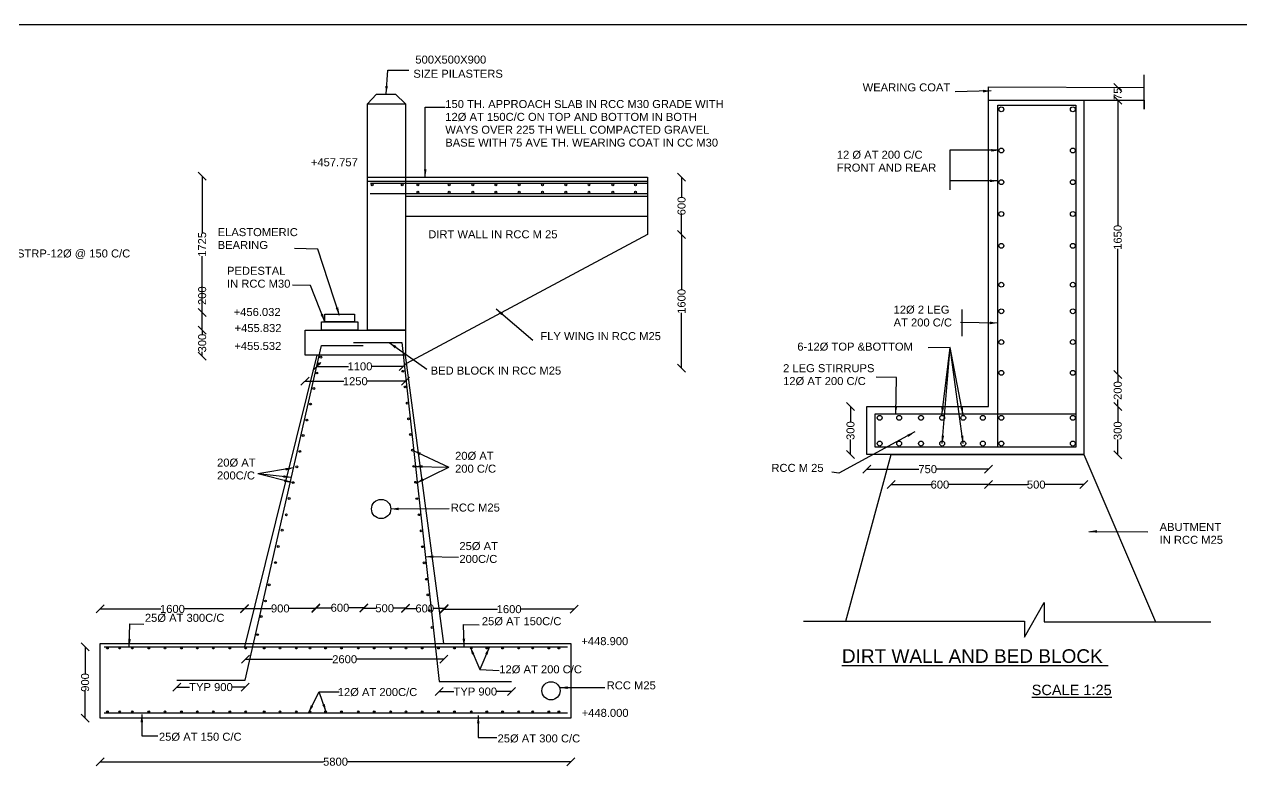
# Model space of a CAD drawing. Header units: millimetres. Extents: x -53240590 to -53219363, y 22122106 to 22136096.
# Drawn here: x -53231313 to -53223710, y 22131390 to 22136096 of the extents above; entities that cross this region are included whole.
import ezdxf

# ---------------------------------------------------------------- set-up
doc = ezdxf.new("R2010")
doc.units = ezdxf.units.MM
doc.header["$MEASUREMENT"] = 0
for name, color, linetype in [('DIMENSION', 7, 'Continuous'), ('DRAWING', 2, 'Continuous'), ('TEXT', 7, 'Continuous')]:
    doc.layers.add(name, color=color, linetype=linetype)
doc.styles.get("Standard").update_dxf_attribs({"font": 'arial.ttf', "height": 50})
doc.dimstyles.get("Standard").update_dxf_attribs({"dimtxt": 50, "dimasz": 50, "dimexe": 0.18, "dimexo": 0.0625, "dimgap": 0.09, "dimtad": 0, "dimdec": 0, "dimzin": 0, "dimdsep": 46, "dimtxsty": 'Standard', "dimblk": 'OBLIQUE', "dimcen": 0.09, "dimse1": 1, "dimse2": 1, "dimadec": 0, "dimazin": 0, "dimtfac": 1, "dimtdec": 0, "dimtofl": 0, "dimtmove": 0, "dimatfit": 3, "dimfxl": 1, "dimtolj": 1, "dimtzin": 0, "dimarcsym": 0})

# ---------------------------------------------------------------- blocks, each defined once
blk = doc.blocks.new('_Oblique')
at = {"color": 0, "linetype": 'ByBlock', "lineweight": -2}
blk.add_line((-0.5, -0.5), (0.5, 0.5), dxfattribs=at)
blk = doc.blocks.new('*D87')
at = {"layer": 'Defpoints', "color": 0, "transparency": 16777216}
for p in [(-53227421.5, 22135140.5), (-53227207.9, 22135140.5), (-53227421.5, 22134782.2)]:
    blk.add_point(p, dxfattribs=at)
at = {"layer": 'DIMENSION', "color": 0, "lineweight": -2, "transparency": 16777216}
for p, q in [((-53227207.9, 22135140.5), (-53227207.9, 22135016.8)), ((-53227207.9, 22134782.2), (-53227207.9, 22134906))]:
    blk.add_line(p, q, dxfattribs=at)
at = {"layer": 'DIMENSION', "color": 0, "lineweight": -2, "transparency": 16777216, "xscale": 50, "yscale": 50, "zscale": 50}
for p, rotation in [((-53227207.9, 22135140.5), 90), ((-53227207.9, 22134782.2), 270)]:
    blk.add_blockref('_Oblique', p, dxfattribs=dict(at, rotation=rotation))
at = {"layer": 'DIMENSION', "color": 0, "transparency": 16777216, "insert": (-53227207.9, 22134961.4), "char_height": 50, "attachment_point": 5, "rotation": 90}
blk.add_mtext('\\A1;600', dxfattribs=at)
blk = doc.blocks.new('*D88')
at = {"layer": 'Defpoints', "color": 0, "transparency": 16777216}
for p in [(-53227421.5, 22134782.2), (-53227421.5, 22133948), (-53227207.9, 22133948)]:
    blk.add_point(p, dxfattribs=at)
at = {"layer": 'DIMENSION', "color": 0, "lineweight": -2, "transparency": 16777216}
for p, q in [((-53227207.9, 22134782.2), (-53227207.9, 22134437.4)), ((-53227207.9, 22133948), (-53227207.9, 22134292.8))]:
    blk.add_line(p, q, dxfattribs=at)
at = {"layer": 'DIMENSION', "color": 0, "lineweight": -2, "transparency": 16777216, "xscale": 50, "yscale": 50, "zscale": 50}
for p, rotation in [((-53227207.9, 22134782.2), 90), ((-53227207.9, 22133948), 270)]:
    blk.add_blockref('_Oblique', p, dxfattribs=dict(at, rotation=rotation))
at = {"layer": 'DIMENSION', "color": 0, "transparency": 16777216, "insert": (-53227207.9, 22134365.1), "char_height": 50, "attachment_point": 5, "rotation": 90}
blk.add_mtext('\\A1;1600', dxfattribs=at)
blk = doc.blocks.new('*D89')
at = {"layer": 'Defpoints', "color": 0, "transparency": 16777216}
for p in [(-53229486.1, 22134029.1), (-53228947.3, 22134029.1), (-53228947.3, 22133958.9)]:
    blk.add_point(p, dxfattribs=at)
at = {"layer": 'DIMENSION', "color": 0, "lineweight": -2, "transparency": 16777216}
for p, q in [((-53229486.1, 22133958.9), (-53229289, 22133958.9)), ((-53228947.3, 22133958.9), (-53229144.4, 22133958.9))]:
    blk.add_line(p, q, dxfattribs=at)
at = {"layer": 'DIMENSION', "color": 0, "lineweight": -2, "transparency": 16777216, "xscale": 50, "yscale": 50, "zscale": 50, "rotation": 180}
blk.add_blockref('_Oblique', (-53229486.1, 22133958.9), dxfattribs=at)
at = {"layer": 'DIMENSION', "color": 0, "lineweight": -2, "transparency": 16777216, "xscale": 50, "yscale": 50, "zscale": 50}
blk.add_blockref('_Oblique', (-53228947.3, 22133958.9), dxfattribs=at)
at = {"layer": 'DIMENSION', "color": 0, "transparency": 16777216, "insert": (-53229216.7, 22133958.9), "char_height": 50, "attachment_point": 5}
blk.add_mtext('\\A1;1100', dxfattribs=at)
blk = doc.blocks.new('*D90')
at = {"layer": 'Defpoints', "color": 0, "transparency": 16777216}
for p in [(-53229559.9, 22134029.1), (-53228932.2, 22134029.1), (-53228932.2, 22133866.1)]:
    blk.add_point(p, dxfattribs=at)
at = {"layer": 'DIMENSION', "color": 0, "lineweight": -2, "transparency": 16777216}
for p, q in [((-53229559.9, 22133866.1), (-53229318.4, 22133866.1)), ((-53228932.2, 22133866.1), (-53229173.7, 22133866.1))]:
    blk.add_line(p, q, dxfattribs=at)
at = {"layer": 'DIMENSION', "color": 0, "lineweight": -2, "transparency": 16777216, "xscale": 50, "yscale": 50, "zscale": 50, "rotation": 180}
blk.add_blockref('_Oblique', (-53229559.9, 22133866.1), dxfattribs=at)
at = {"layer": 'DIMENSION', "color": 0, "lineweight": -2, "transparency": 16777216, "xscale": 50, "yscale": 50, "zscale": 50}
blk.add_blockref('_Oblique', (-53228932.2, 22133866.1), dxfattribs=at)
at = {"layer": 'DIMENSION', "color": 0, "transparency": 16777216, "insert": (-53229246, 22133866.1), "char_height": 50, "attachment_point": 5}
blk.add_mtext('\\A1;1250', dxfattribs=at)
blk = doc.blocks.new('*D91')
at = {"layer": 'Defpoints', "color": 0, "transparency": 16777216}
for p in [(-53230838.5, 22132443.8), (-53230838.5, 22132207.5), (-53229937.3, 22132207.5)]:
    blk.add_point(p, dxfattribs=at)
at = {"layer": 'DIMENSION', "color": 0, "lineweight": -2, "transparency": 16777216}
for p, q in [((-53230838.5, 22132443.8), (-53230460.2, 22132443.8)), ((-53229937.3, 22132443.8), (-53230315.6, 22132443.8))]:
    blk.add_line(p, q, dxfattribs=at)
at = {"layer": 'DIMENSION', "color": 0, "lineweight": -2, "transparency": 16777216, "xscale": 50, "yscale": 50, "zscale": 50, "rotation": 180}
blk.add_blockref('_Oblique', (-53230838.5, 22132443.8), dxfattribs=at)
at = {"layer": 'DIMENSION', "color": 0, "lineweight": -2, "transparency": 16777216, "xscale": 50, "yscale": 50, "zscale": 50}
blk.add_blockref('_Oblique', (-53229937.3, 22132443.8), dxfattribs=at)
at = {"layer": 'DIMENSION', "color": 0, "transparency": 16777216, "insert": (-53230387.9, 22132443.8), "char_height": 50, "attachment_point": 5}
blk.add_mtext('\\A1;1600', dxfattribs=at)
blk = doc.blocks.new('*D92')
at = {"layer": 'Defpoints', "color": 0, "transparency": 16777216}
for p in [(-53229937.3, 22132443.8), (-53229491.4, 22132447), (-53229491.4, 22132443.8)]:
    blk.add_point(p, dxfattribs=at)
at = {"layer": 'DIMENSION', "color": 0, "lineweight": -2, "transparency": 16777216}
for p, q in [((-53229937.3, 22132447), (-53229769.6, 22132447)), ((-53229491.4, 22132447), (-53229659.1, 22132447))]:
    blk.add_line(p, q, dxfattribs=at)
at = {"layer": 'DIMENSION', "color": 0, "lineweight": -2, "transparency": 16777216, "xscale": 50, "yscale": 50, "zscale": 50, "rotation": 180}
blk.add_blockref('_Oblique', (-53229937.3, 22132447), dxfattribs=at)
at = {"layer": 'DIMENSION', "color": 0, "lineweight": -2, "transparency": 16777216, "xscale": 50, "yscale": 50, "zscale": 50}
blk.add_blockref('_Oblique', (-53229491.4, 22132447), dxfattribs=at)
at = {"layer": 'DIMENSION', "color": 0, "transparency": 16777216, "insert": (-53229714.4, 22132447), "char_height": 50, "attachment_point": 5}
blk.add_mtext('\\A1;900', dxfattribs=at)
blk = doc.blocks.new('*D93')
at = {"layer": 'Defpoints', "color": 0, "transparency": 16777216}
for p in [(-53229491.4, 22132447), (-53229191.7, 22132451.3), (-53229191.7, 22132447)]:
    blk.add_point(p, dxfattribs=at)
at = {"layer": 'DIMENSION', "color": 0, "lineweight": -2, "transparency": 16777216}
for p, q in [((-53229491.4, 22132451.3), (-53229397, 22132451.3)), ((-53229191.7, 22132451.3), (-53229286.2, 22132451.3))]:
    blk.add_line(p, q, dxfattribs=at)
at = {"layer": 'DIMENSION', "color": 0, "lineweight": -2, "transparency": 16777216, "xscale": 50, "yscale": 50, "zscale": 50, "rotation": 180}
blk.add_blockref('_Oblique', (-53229491.4, 22132451.3), dxfattribs=at)
at = {"layer": 'DIMENSION', "color": 0, "lineweight": -2, "transparency": 16777216, "xscale": 50, "yscale": 50, "zscale": 50}
blk.add_blockref('_Oblique', (-53229191.7, 22132451.3), dxfattribs=at)
at = {"layer": 'DIMENSION', "color": 0, "transparency": 16777216, "insert": (-53229341.6, 22132451.3), "char_height": 50, "attachment_point": 5}
blk.add_mtext('\\A1;600', dxfattribs=at)
blk = doc.blocks.new('*D94')
at = {"layer": 'Defpoints', "color": 0, "transparency": 16777216}
for p in [(-53229191.7, 22132451.3), (-53228932.8, 22132451.3), (-53228932.8, 22132448)]:
    blk.add_point(p, dxfattribs=at)
at = {"layer": 'DIMENSION', "color": 0, "lineweight": -2, "transparency": 16777216}
for p, q in [((-53229191.7, 22132448), (-53229117.5, 22132448)), ((-53228932.8, 22132448), (-53229007, 22132448))]:
    blk.add_line(p, q, dxfattribs=at)
at = {"layer": 'DIMENSION', "color": 0, "lineweight": -2, "transparency": 16777216, "xscale": 50, "yscale": 50, "zscale": 50, "rotation": 180}
blk.add_blockref('_Oblique', (-53229191.7, 22132448), dxfattribs=at)
at = {"layer": 'DIMENSION', "color": 0, "lineweight": -2, "transparency": 16777216, "xscale": 50, "yscale": 50, "zscale": 50}
blk.add_blockref('_Oblique', (-53228932.8, 22132448), dxfattribs=at)
at = {"layer": 'DIMENSION', "color": 0, "transparency": 16777216, "insert": (-53229062.3, 22132448), "char_height": 50, "attachment_point": 5}
blk.add_mtext('\\A1;500', dxfattribs=at)
blk = doc.blocks.new('*D95')
at = {"layer": 'Defpoints', "color": 0, "transparency": 16777216}
for p in [(-53228932.8, 22132448), (-53228691.1, 22132448), (-53228691.1, 22132446.9)]:
    blk.add_point(p, dxfattribs=at)
at = {"layer": 'DIMENSION', "color": 0, "lineweight": -2, "transparency": 16777216}
for p, q in [((-53228932.8, 22132446.9), (-53228867.3, 22132446.9)), ((-53228691.1, 22132446.9), (-53228756.6, 22132446.9))]:
    blk.add_line(p, q, dxfattribs=at)
at = {"layer": 'DIMENSION', "color": 0, "lineweight": -2, "transparency": 16777216, "xscale": 50, "yscale": 50, "zscale": 50, "rotation": 180}
blk.add_blockref('_Oblique', (-53228932.8, 22132446.9), dxfattribs=at)
at = {"layer": 'DIMENSION', "color": 0, "lineweight": -2, "transparency": 16777216, "xscale": 50, "yscale": 50, "zscale": 50}
blk.add_blockref('_Oblique', (-53228691.1, 22132446.9), dxfattribs=at)
at = {"layer": 'DIMENSION', "color": 0, "transparency": 16777216, "insert": (-53228811.9, 22132446.9), "char_height": 50, "attachment_point": 5}
blk.add_mtext('\\A1;600', dxfattribs=at)
blk = doc.blocks.new('*D96')
at = {"layer": 'Defpoints', "color": 0, "transparency": 16777216}
for p in [(-53228691.1, 22132446.9), (-53227879.1, 22132446.9), (-53227879.1, 22132442.4)]:
    blk.add_point(p, dxfattribs=at)
at = {"layer": 'DIMENSION', "color": 0, "lineweight": -2, "transparency": 16777216}
for p, q in [((-53228691.1, 22132442.4), (-53228357.4, 22132442.4)), ((-53227879.1, 22132442.4), (-53228212.8, 22132442.4))]:
    blk.add_line(p, q, dxfattribs=at)
at = {"layer": 'DIMENSION', "color": 0, "lineweight": -2, "transparency": 16777216, "xscale": 50, "yscale": 50, "zscale": 50, "rotation": 180}
blk.add_blockref('_Oblique', (-53228691.1, 22132442.4), dxfattribs=at)
at = {"layer": 'DIMENSION', "color": 0, "lineweight": -2, "transparency": 16777216, "xscale": 50, "yscale": 50, "zscale": 50}
blk.add_blockref('_Oblique', (-53227879.1, 22132442.4), dxfattribs=at)
at = {"layer": 'DIMENSION', "color": 0, "transparency": 16777216, "insert": (-53228285.1, 22132442.4), "char_height": 50, "attachment_point": 5}
blk.add_mtext('\\A1;1600', dxfattribs=at)
blk = doc.blocks.new('*D97')
at = {"layer": 'Defpoints', "color": 0, "transparency": 16777216}
for p in [(-53228722.2, 22131991.5), (-53228270.2, 22131991.5), (-53228270.2, 22131927.8)]:
    blk.add_point(p, dxfattribs=at)
at = {"layer": 'DIMENSION', "color": 0, "lineweight": -2, "transparency": 16777216}
for p, q in [((-53228722.2, 22131927.8), (-53228629.7, 22131927.8)), ((-53228270.2, 22131927.8), (-53228362.7, 22131927.8))]:
    blk.add_line(p, q, dxfattribs=at)
at = {"layer": 'DIMENSION', "color": 0, "lineweight": -2, "transparency": 16777216, "xscale": 50, "yscale": 50, "zscale": 50, "rotation": 180}
blk.add_blockref('_Oblique', (-53228722.2, 22131927.8), dxfattribs=at)
at = {"layer": 'DIMENSION', "color": 0, "lineweight": -2, "transparency": 16777216, "xscale": 50, "yscale": 50, "zscale": 50}
blk.add_blockref('_Oblique', (-53228270.2, 22131927.8), dxfattribs=at)
at = {"layer": 'DIMENSION', "color": 0, "transparency": 16777216, "insert": (-53228496.2, 22131927.8), "char_height": 50, "attachment_point": 5}
blk.add_mtext('\\A1;TYP 900', dxfattribs=at)
blk = doc.blocks.new('*D98')
at = {"layer": 'Defpoints', "color": 0, "transparency": 16777216}
for p in [(-53229932.1, 22132228.8), (-53228692.6, 22132228.8), (-53229932.1, 22132129.6)]:
    blk.add_point(p, dxfattribs=at)
at = {"layer": 'DIMENSION', "color": 0, "lineweight": -2, "transparency": 16777216}
for p, q in [((-53229932.1, 22132129.6), (-53229387.4, 22132129.6)), ((-53228692.6, 22132129.6), (-53229237.3, 22132129.6))]:
    blk.add_line(p, q, dxfattribs=at)
at = {"layer": 'DIMENSION', "color": 0, "lineweight": -2, "transparency": 16777216, "xscale": 50, "yscale": 50, "zscale": 50, "rotation": 180}
blk.add_blockref('_Oblique', (-53229932.1, 22132129.6), dxfattribs=at)
at = {"layer": 'DIMENSION', "color": 0, "lineweight": -2, "transparency": 16777216, "xscale": 50, "yscale": 50, "zscale": 50}
blk.add_blockref('_Oblique', (-53228692.6, 22132129.6), dxfattribs=at)
at = {"layer": 'DIMENSION', "color": 0, "transparency": 16777216, "insert": (-53229312.3, 22132129.6), "char_height": 50, "attachment_point": 5}
blk.add_mtext('\\A1;2600', dxfattribs=at)
blk = doc.blocks.new('*D99')
at = {"layer": 'Defpoints', "color": 0, "transparency": 16777216}
for p in [(-53230360.3, 22131998.8), (-53230360.3, 22131955.6), (-53229934, 22131998.8)]:
    blk.add_point(p, dxfattribs=at)
at = {"layer": 'DIMENSION', "color": 0, "lineweight": -2, "transparency": 16777216}
for p, q in [((-53230360.3, 22131955.6), (-53230280.6, 22131955.6)), ((-53229934, 22131955.6), (-53230013.6, 22131955.6))]:
    blk.add_line(p, q, dxfattribs=at)
at = {"layer": 'DIMENSION', "color": 0, "lineweight": -2, "transparency": 16777216, "xscale": 50, "yscale": 50, "zscale": 50, "rotation": 180}
blk.add_blockref('_Oblique', (-53230360.3, 22131955.6), dxfattribs=at)
at = {"layer": 'DIMENSION', "color": 0, "lineweight": -2, "transparency": 16777216, "xscale": 50, "yscale": 50, "zscale": 50}
blk.add_blockref('_Oblique', (-53229934, 22131955.6), dxfattribs=at)
at = {"layer": 'DIMENSION', "color": 0, "transparency": 16777216, "insert": (-53230147.1, 22131955.6), "char_height": 50, "attachment_point": 5}
blk.add_mtext('\\A1;TYP 900', dxfattribs=at)
blk = doc.blocks.new('*D100')
at = {"layer": 'Defpoints', "color": 0, "transparency": 16777216}
for p in [(-53230933.2, 22132207.5), (-53230838.5, 22132207.5), (-53230838.5, 22131762.2)]:
    blk.add_point(p, dxfattribs=at)
at = {"layer": 'DIMENSION', "color": 0, "lineweight": -2, "transparency": 16777216}
for p, q in [((-53230933.2, 22132207.5), (-53230933.2, 22132040.1)), ((-53230933.2, 22131762.2), (-53230933.2, 22131929.6))]:
    blk.add_line(p, q, dxfattribs=at)
at = {"layer": 'DIMENSION', "color": 0, "lineweight": -2, "transparency": 16777216, "xscale": 50, "yscale": 50, "zscale": 50}
for p, rotation in [((-53230933.2, 22132207.5), 90), ((-53230933.2, 22131762.2), 270)]:
    blk.add_blockref('_Oblique', p, dxfattribs=dict(at, rotation=rotation))
at = {"layer": 'DIMENSION', "color": 0, "transparency": 16777216, "insert": (-53230933.2, 22131984.9), "char_height": 50, "attachment_point": 5, "rotation": 90}
blk.add_mtext('\\A1;900', dxfattribs=at)
blk = doc.blocks.new('*D101')
at = {"layer": 'Defpoints', "color": 0, "transparency": 16777216}
for p in [(-53230838.5, 22131762.2), (-53227900, 22131762.2), (-53227900, 22131489.7)]:
    blk.add_point(p, dxfattribs=at)
at = {"layer": 'DIMENSION', "color": 0, "lineweight": -2, "transparency": 16777216}
for p, q in [((-53230838.5, 22131489.7), (-53229443.9, 22131489.7)), ((-53227900, 22131489.7), (-53229294.6, 22131489.7))]:
    blk.add_line(p, q, dxfattribs=at)
at = {"layer": 'DIMENSION', "color": 0, "lineweight": -2, "transparency": 16777216, "xscale": 50, "yscale": 50, "zscale": 50, "rotation": 180}
blk.add_blockref('_Oblique', (-53230838.5, 22131489.7), dxfattribs=at)
at = {"layer": 'DIMENSION', "color": 0, "lineweight": -2, "transparency": 16777216, "xscale": 50, "yscale": 50, "zscale": 50}
blk.add_blockref('_Oblique', (-53227900, 22131489.7), dxfattribs=at)
at = {"layer": 'DIMENSION', "color": 0, "transparency": 16777216, "insert": (-53229369.2, 22131489.7), "char_height": 50, "attachment_point": 5}
blk.add_mtext('\\A1;5800', dxfattribs=at)
blk = doc.blocks.new('*D102')
at = {"layer": 'Defpoints', "color": 0, "transparency": 16777216}
for p in [(-53225290.3, 22133708.4), (-53226051.4, 22133407.8), (-53225290.3, 22133316.8)]:
    blk.add_point(p, dxfattribs=at)
at = {"layer": 'DIMENSION', "color": 0, "lineweight": -2, "transparency": 16777216}
for p, q in [((-53226051.4, 22133316.8), (-53225725.9, 22133316.8)), ((-53225290.3, 22133316.8), (-53225615.8, 22133316.8))]:
    blk.add_line(p, q, dxfattribs=at)
at = {"layer": 'DIMENSION', "color": 0, "lineweight": -2, "transparency": 16777216, "xscale": 50, "yscale": 50, "zscale": 50, "rotation": 180}
blk.add_blockref('_Oblique', (-53226051.4, 22133316.8), dxfattribs=at)
at = {"layer": 'DIMENSION', "color": 0, "lineweight": -2, "transparency": 16777216, "xscale": 50, "yscale": 50, "zscale": 50}
blk.add_blockref('_Oblique', (-53225290.3, 22133316.8), dxfattribs=at)
at = {"layer": 'DIMENSION', "color": 0, "transparency": 16777216, "insert": (-53225670.9, 22133316.8), "char_height": 50, "attachment_point": 5}
blk.add_mtext('\\A1;750', dxfattribs=at)
blk = doc.blocks.new('*D103')
at = {"layer": 'Defpoints', "color": 0, "transparency": 16777216}
for p in [(-53225290.3, 22133708.4), (-53225898.4, 22133407.8), (-53225290.3, 22133220.4)]:
    blk.add_point(p, dxfattribs=at)
at = {"layer": 'DIMENSION', "color": 0, "lineweight": -2, "transparency": 16777216}
for p, q in [((-53225898.4, 22133220.4), (-53225649.7, 22133220.4)), ((-53225290.3, 22133220.4), (-53225539, 22133220.4))]:
    blk.add_line(p, q, dxfattribs=at)
at = {"layer": 'DIMENSION', "color": 0, "lineweight": -2, "transparency": 16777216, "xscale": 50, "yscale": 50, "zscale": 50, "rotation": 180}
blk.add_blockref('_Oblique', (-53225898.4, 22133220.4), dxfattribs=at)
at = {"layer": 'DIMENSION', "color": 0, "lineweight": -2, "transparency": 16777216, "xscale": 50, "yscale": 50, "zscale": 50}
blk.add_blockref('_Oblique', (-53225290.3, 22133220.4), dxfattribs=at)
at = {"layer": 'DIMENSION', "color": 0, "transparency": 16777216, "insert": (-53225594.4, 22133220.4), "char_height": 50, "attachment_point": 5}
blk.add_mtext('\\A1;600', dxfattribs=at)
blk = doc.blocks.new('*D104')
at = {"layer": 'Defpoints', "color": 0, "transparency": 16777216}
for p in [(-53225290.3, 22133708.4), (-53224695.6, 22133407.8), (-53224695.6, 22133220.4)]:
    blk.add_point(p, dxfattribs=at)
at = {"layer": 'DIMENSION', "color": 0, "lineweight": -2, "transparency": 16777216}
for p, q in [((-53225290.3, 22133220.4), (-53225048.2, 22133220.4)), ((-53224695.6, 22133220.4), (-53224937.7, 22133220.4))]:
    blk.add_line(p, q, dxfattribs=at)
at = {"layer": 'DIMENSION', "color": 0, "lineweight": -2, "transparency": 16777216, "xscale": 50, "yscale": 50, "zscale": 50, "rotation": 180}
blk.add_blockref('_Oblique', (-53225290.3, 22133220.4), dxfattribs=at)
at = {"layer": 'DIMENSION', "color": 0, "lineweight": -2, "transparency": 16777216, "xscale": 50, "yscale": 50, "zscale": 50}
blk.add_blockref('_Oblique', (-53224695.6, 22133220.4), dxfattribs=at)
at = {"layer": 'DIMENSION', "color": 0, "transparency": 16777216, "insert": (-53224993, 22133220.4), "char_height": 50, "attachment_point": 5}
blk.add_mtext('\\A1;500', dxfattribs=at)
blk = doc.blocks.new('*D105')
at = {"layer": 'Defpoints', "color": 0, "transparency": 16777216}
for p in [(-53224468, 22133708.6), (-53224483.8, 22133406.2), (-53224468, 22133406.2)]:
    blk.add_point(p, dxfattribs=at)
at = {"layer": 'DIMENSION', "color": 0, "lineweight": -2, "transparency": 16777216}
for p, q in [((-53224483.8, 22133708.6), (-53224483.8, 22133612.6)), ((-53224483.8, 22133406.2), (-53224483.8, 22133502.2))]:
    blk.add_line(p, q, dxfattribs=at)
at = {"layer": 'DIMENSION', "color": 0, "lineweight": -2, "transparency": 16777216, "xscale": 50, "yscale": 50, "zscale": 50}
for p, rotation in [((-53224483.8, 22133708.6), 90), ((-53224483.8, 22133406.2), 270)]:
    blk.add_blockref('_Oblique', p, dxfattribs=dict(at, rotation=rotation))
at = {"layer": 'DIMENSION', "color": 0, "transparency": 16777216, "insert": (-53224483.8, 22133557.4), "char_height": 50, "attachment_point": 5, "rotation": 90}
blk.add_mtext('\\A1;300', dxfattribs=at)
blk = doc.blocks.new('*D106')
at = {"layer": 'Defpoints', "color": 0, "transparency": 16777216}
for p in [(-53224494.4, 22133907.7), (-53224483.8, 22133907.7), (-53224494.4, 22133708.6)]:
    blk.add_point(p, dxfattribs=at)
at = {"layer": 'DIMENSION', "color": 0, "lineweight": -2, "transparency": 16777216}
for p, q in [((-53224483.8, 22133907.7), (-53224483.8, 22133863.8)), ((-53224483.8, 22133708.6), (-53224483.8, 22133752.5))]:
    blk.add_line(p, q, dxfattribs=at)
at = {"layer": 'DIMENSION', "color": 0, "lineweight": -2, "transparency": 16777216, "xscale": 50, "yscale": 50, "zscale": 50}
for p, rotation in [((-53224483.8, 22133907.7), 90), ((-53224483.8, 22133708.6), 270)]:
    blk.add_blockref('_Oblique', p, dxfattribs=dict(at, rotation=rotation))
at = {"layer": 'DIMENSION', "color": 0, "transparency": 16777216, "insert": (-53224483.8, 22133808.1), "char_height": 50, "attachment_point": 5, "rotation": 90}
blk.add_mtext('\\A1;200', dxfattribs=at)
blk = doc.blocks.new('*D107')
at = {"layer": 'Defpoints', "color": 0, "transparency": 16777216}
for p in [(-53224506.8, 22135621.9), (-53224483.8, 22135621.9), (-53224520, 22133907.7)]:
    blk.add_point(p, dxfattribs=at)
at = {"layer": 'DIMENSION', "color": 0, "lineweight": -2, "transparency": 16777216}
for p, q in [((-53224483.8, 22135621.9), (-53224483.8, 22134837.1)), ((-53224483.8, 22133907.7), (-53224483.8, 22134692.5))]:
    blk.add_line(p, q, dxfattribs=at)
at = {"layer": 'DIMENSION', "color": 0, "lineweight": -2, "transparency": 16777216, "xscale": 50, "yscale": 50, "zscale": 50}
for p, rotation in [((-53224483.8, 22135621.9), 90), ((-53224483.8, 22133907.7), 270)]:
    blk.add_blockref('_Oblique', p, dxfattribs=dict(at, rotation=rotation))
at = {"layer": 'DIMENSION', "color": 0, "transparency": 16777216, "insert": (-53224483.8, 22134764.8), "char_height": 50, "attachment_point": 5, "rotation": 90}
blk.add_mtext('\\A1;1650', dxfattribs=at)
blk = doc.blocks.new('*D180')
at = {"layer": 'Defpoints', "color": 0, "transparency": 16777216}
for p in [(-53226152.7, 22133708.4), (-53226051.4, 22133708.4), (-53226051.4, 22133407.8)]:
    blk.add_point(p, dxfattribs=at)
at = {"layer": 'DIMENSION', "color": 0, "lineweight": -2, "transparency": 16777216}
for p, q in [((-53226152.7, 22133708.4), (-53226152.7, 22133613.3)), ((-53226152.7, 22133407.8), (-53226152.7, 22133502.9))]:
    blk.add_line(p, q, dxfattribs=at)
at = {"layer": 'DIMENSION', "color": 0, "lineweight": -2, "transparency": 16777216, "xscale": 50, "yscale": 50, "zscale": 50}
for p, rotation in [((-53226152.7, 22133708.4), 90), ((-53226152.7, 22133407.8), 270)]:
    blk.add_blockref('_Oblique', p, dxfattribs=dict(at, rotation=rotation))
at = {"layer": 'DIMENSION', "color": 0, "transparency": 16777216, "insert": (-53226152.7, 22133558.1), "char_height": 50, "attachment_point": 5, "rotation": 90}
blk.add_mtext('\\A1;300', dxfattribs=at)
blk = doc.blocks.new('*D181')
at = {"layer": 'Defpoints', "color": 0, "transparency": 16777216}
for p in [(-53230202.1, 22135146.8), (-53230202.2, 22134295.4), (-53230202.2, 22134295.4)]:
    blk.add_point(p, dxfattribs=at)
at = {"layer": 'DIMENSION', "color": 0, "lineweight": -2, "transparency": 16777216}
for p, q in [((-53230202.2, 22135146.8), (-53230202.2, 22134793.7)), ((-53230202.2, 22134295.4), (-53230202.2, 22134648.5))]:
    blk.add_line(p, q, dxfattribs=at)
at = {"layer": 'DIMENSION', "color": 0, "lineweight": -2, "transparency": 16777216, "xscale": 50, "yscale": 50, "zscale": 50}
for p, rotation in [((-53230202.2, 22135146.8), 90), ((-53230202.2, 22134295.4), 270)]:
    blk.add_blockref('_Oblique', p, dxfattribs=dict(at, rotation=rotation))
at = {"layer": 'DIMENSION', "color": 0, "transparency": 16777216, "insert": (-53230202.2, 22134721.1), "char_height": 50, "attachment_point": 5, "rotation": 90}
blk.add_mtext('\\A1;1725', dxfattribs=at)
blk = doc.blocks.new('*D182')
at = {"layer": 'Defpoints', "color": 0, "transparency": 16777216}
for p in [(-53230206.2, 22134295.2), (-53230201.9, 22134295.2), (-53230209.3, 22134185.6)]:
    blk.add_point(p, dxfattribs=at)
at = {"layer": 'DIMENSION', "color": 0, "lineweight": -2, "transparency": 16777216}
for p, q in [((-53230201.9, 22134295.2), (-53230201.9, 22134345.2)), ((-53230201.9, 22134185.6), (-53230201.9, 22134295.2))]:
    blk.add_line(p, q, dxfattribs=at)
at = {"layer": 'DIMENSION', "color": 0, "lineweight": -2, "transparency": 16777216, "xscale": 50, "yscale": 50, "zscale": 50}
for p, rotation in [((-53230201.9, 22134295.2), 90), ((-53230201.9, 22134185.6), 270)]:
    blk.add_blockref('_Oblique', p, dxfattribs=dict(at, rotation=rotation))
at = {"layer": 'DIMENSION', "color": 0, "transparency": 16777216, "insert": (-53230201.9, 22134400.8), "char_height": 50, "attachment_point": 5, "rotation": 90}
blk.add_mtext('\\A1;200', dxfattribs=at)
blk = doc.blocks.new('*D183')
at = {"layer": 'Defpoints', "color": 0, "transparency": 16777216}
for p in [(-53230209.3, 22134185.6), (-53230208.5, 22134023.3), (-53230202, 22134023.3)]:
    blk.add_point(p, dxfattribs=at)
at = {"layer": 'DIMENSION', "color": 0, "lineweight": -2, "transparency": 16777216}
for p, q in [((-53230202, 22134185.6), (-53230202, 22134159.7)), ((-53230202, 22134023.3), (-53230202, 22134049.2))]:
    blk.add_line(p, q, dxfattribs=at)
at = {"layer": 'DIMENSION', "color": 0, "lineweight": -2, "transparency": 16777216, "xscale": 50, "yscale": 50, "zscale": 50}
for p, rotation in [((-53230202, 22134185.6), 90), ((-53230202, 22134023.3), 270)]:
    blk.add_blockref('_Oblique', p, dxfattribs=dict(at, rotation=rotation))
at = {"layer": 'DIMENSION', "color": 0, "transparency": 16777216, "insert": (-53230202, 22134104.4), "char_height": 50, "attachment_point": 5, "rotation": 90}
blk.add_mtext('\\A1;300', dxfattribs=at)
blk = doc.blocks.new('*D187')
at = {"layer": 'Defpoints', "color": 0, "transparency": 16777216}
for p in [(-53224483.8, 22135702), (-53224483.5, 22135702), (-53224483.8, 22135621.9)]:
    blk.add_point(p, dxfattribs=at)
at = {"layer": 'DIMENSION', "color": 0, "lineweight": -2, "transparency": 16777216}
for p, q in [((-53224483.8, 22135702), (-53224483.8, 22135697.8)), ((-53224483.8, 22135621.9), (-53224483.8, 22135626))]:
    blk.add_line(p, q, dxfattribs=at)
at = {"layer": 'DIMENSION', "color": 0, "lineweight": -2, "transparency": 16777216, "xscale": 50, "yscale": 50, "zscale": 50}
for p, rotation in [((-53224483.8, 22135702), 90), ((-53224483.8, 22135621.9), 270)]:
    blk.add_blockref('_Oblique', p, dxfattribs=dict(at, rotation=rotation))
at = {"layer": 'DIMENSION', "color": 0, "transparency": 16777216, "insert": (-53224483.8, 22135661.9), "char_height": 50, "attachment_point": 5, "rotation": 90}
blk.add_mtext('\\A1;75', dxfattribs=at)

msp = doc.modelspace()

# ---------------------------------------------------------------- linework, layer by layer
at = {"layer": 'DIMENSION', "color": 0}
msp.add_lwpolyline([(-53219365.6, 22122105.7), (-53240589.9, 22122105.7), (-53240589.9, 22136095.6), (-53219365.6, 22136095.6)], close=True, dxfattribs=at)
msp.add_lwpolyline([(-53225458.3, 22134314.6), (-53225458.3, 22134147.5)], dxfattribs=at)
at = {"layer": 'DRAWING', "color": 0}
for points in [[(-53224695.6, 22135621.9), (-53224317.9, 22135621.9), (-53224317.9, 22135566.1), (-53224317.9, 22135621.9), (-53224317.9, 22135780.7)], [(-53229169.9, 22135598.8), (-53229112.5, 22135659.7), (-53228995.6, 22135659.7), (-53228932.2, 22135598.8)], [(-53225290.3, 22135621.9), (-53225290.3, 22135705.3), (-53224317.9, 22135701.3)], [(-53225290.3, 22133708.4), (-53225290.3, 22135621.9), (-53224695.6, 22135621.9), (-53224695.6, 22133708.4)], [(-53229169.9, 22135140.5), (-53227421.5, 22135140.5), (-53227421.5, 22134782.2), (-53228925.4, 22133977.8)], [(-53229169.9, 22135115.7), (-53227421.5, 22135115.7)], [(-53229150.6, 22135102.6), (-53227421.5, 22135102.6)], [(-53229152.2, 22135038.6), (-53227421.5, 22135038.6)], [(-53228932.2, 22135023.2), (-53227421.5, 22135023.2)], [(-53228932.2, 22134896.6), (-53227421.5, 22134896.6)], [(-53230360.3, 22131998.8), (-53229934, 22131998.8), (-53229457.2, 22134089.4), (-53229196.2, 22134089.4)], [(-53229256, 22134108.2), (-53228961.4, 22134108.2), (-53228956, 22134108.2), (-53228722.2, 22131991.5), (-53228270.2, 22131991.5)], [(-53229486.1, 22134029.1), (-53229937.3, 22132207.5)], [(-53228692.6, 22132228.8), (-53228932.2, 22134029.1)], [(-53224695.6, 22133708.4), (-53224695.6, 22133407.8), (-53226051.4, 22133407.8), (-53226051.4, 22133708.4), (-53225290.3, 22133708.4)], [(-53226181.1, 22132366.8), (-53225898.4, 22133407.8), (-53224695.6, 22133407.8), (-53224248.5, 22132363.1)], [(-53226447, 22132366.8), (-53225066.2, 22132366.8), (-53225066.2, 22132267.7), (-53224943.1, 22132483.9), (-53224943.1, 22132363.1), (-53223903.2, 22132363.1)], [(-53230813.7, 22132207.5), (-53227919.5, 22132207.5)], [(-53230813.7, 22131794.4), (-53227919.5, 22131794.4)]]:
    msp.add_lwpolyline(points, dxfattribs=at)
for points in [[(-53228932.2, 22134186.2), (-53229169.9, 22134186.2), (-53229169.9, 22135598.8), (-53228932.2, 22135598.8)], [(-53224745.3, 22133455.5), (-53225232.7, 22133455.5), (-53225232.7, 22135590.2), (-53224745.3, 22135590.2)], [(-53229251.1, 22134237.7), (-53229436.3, 22134237.7), (-53229436.3, 22134286.3), (-53229251.1, 22134286.3)], [(-53229230.2, 22134186.2), (-53229457.7, 22134186.2), (-53229457.7, 22134237.7), (-53229230.2, 22134237.7)], [(-53228932.2, 22134029.1), (-53229559.9, 22134029.1), (-53229559.9, 22134186.2), (-53228932.2, 22134186.2)], [(-53225998.4, 22133662.3), (-53224745.3, 22133662.3), (-53224745.3, 22133455.5), (-53225998.4, 22133455.5)], [(-53230838.5, 22132228.8), (-53227900, 22132228.8), (-53227900, 22131762.2), (-53230838.5, 22131762.2)]]:
    msp.add_lwpolyline(points, close=True, dxfattribs=at)
for centre, radius in [((-53225211, 22135564.8), 15.2), ((-53224764.4, 22135564.8), 15.2), ((-53225211, 22135307.9), 15.2), ((-53224764.4, 22135307.9), 15.2), ((-53225211, 22135109.9), 15.2), ((-53224764.4, 22135109.9), 15.2), ((-53229140.7, 22135092.9), 5.7), ((-53228952.3, 22135092.9), 5.7), ((-53228854.3, 22135092.9), 5.7), ((-53228854.3, 22135047.6), 5.7), ((-53228659, 22135092.9), 5.7), ((-53228659, 22135047.6), 5.7), ((-53228511.7, 22135092.9), 5.7), ((-53228511.7, 22135047.6), 5.7), ((-53228367.5, 22135092.9), 5.7), ((-53228367.5, 22135047.6), 5.7), ((-53228222.6, 22135092.9), 5.7), ((-53228222.6, 22135047.6), 5.7), ((-53228076.3, 22135092.9), 5.7), ((-53228076.3, 22135047.6), 5.7), ((-53227931.1, 22135092.9), 5.7), ((-53227931.1, 22135047.6), 5.7), ((-53227786.2, 22135092.9), 5.7), ((-53227786.2, 22135047.6), 5.7), ((-53227637.5, 22135092.9), 5.7), ((-53227637.5, 22135047.6), 5.7), ((-53227495.6, 22135092.9), 5.7), ((-53227495.6, 22135047.6), 5.7), ((-53225211, 22134911.3), 15.2), ((-53224764.4, 22134911.3), 15.2), ((-53225211, 22134711.9), 15.2), ((-53224764.4, 22134711.9), 15.2), ((-53225211, 22134469.1), 15.2), ((-53224764.4, 22134469.1), 15.2), ((-53225211, 22134303.5), 15.2), ((-53224764.4, 22134303.5), 15.2), ((-53225211, 22134110.9), 15.2), ((-53224764.4, 22134110.9), 15.2), ((-53229472.4, 22133975.5), 5.7), ((-53229460.7, 22134017), 5.7), ((-53229485.3, 22133917.7), 5.7), ((-53228948.8, 22133928.6), 5.7), ((-53225211, 22133918.9), 15.2), ((-53224764.4, 22133918.9), 15.2), ((-53229505, 22133820.7), 5.7), ((-53228934.5, 22133830.7), 5.7), ((-53229525.9, 22133724), 5.7), ((-53228921.2, 22133729.3), 5.7), ((-53229548.8, 22133623.8), 5.7), ((-53228912.9, 22133631.4), 5.7), ((-53225970.6, 22133637.5), 15.2), ((-53225848.6, 22133637.5), 15.2), ((-53225712.5, 22133637.5), 15.2), ((-53225580, 22133637.5), 15.2), ((-53225448.6, 22133637.5), 15.2), ((-53225326.6, 22133637.5), 15.2), ((-53225211, 22133637.5), 15.2), ((-53224764.4, 22133637.5), 15.2), ((-53229571.8, 22133527.1), 5.7), ((-53228901.6, 22133533.9), 5.7), ((-53225970.6, 22133477), 15.2), ((-53225848.6, 22133477), 15.2), ((-53225712.5, 22133477), 15.2), ((-53225580, 22133477), 15.2), ((-53225448.6, 22133477), 15.2), ((-53225326.6, 22133477), 15.2), ((-53225211, 22133477), 15.2), ((-53224764.4, 22133477), 15.2), ((-53229592, 22133428), 5.7), ((-53228889.5, 22133436.1), 5.7), ((-53229611.3, 22133332.2), 5.7), ((-53228881.2, 22133334.8), 5.7), ((-53229634.2, 22133233.2), 5.7), ((-53228869.1, 22133235.1), 5.7), ((-53229658.8, 22133133.8), 5.7), ((-53229084.4, 22133068.5), 60.1), ((-53228861.4, 22133132.9), 5.7), ((-53229676.4, 22133032), 5.7), ((-53228847.3, 22133032.7), 5.7), ((-53229702.3, 22132936.3), 5.7), ((-53228833.8, 22132931.9), 5.7), ((-53229726.8, 22132834.1), 5.7), ((-53228825.8, 22132832.6), 5.7), ((-53229744.6, 22132733.4), 5.7), ((-53228816.3, 22132732.4), 5.7), ((-53228801.5, 22132629.5), 5.7), ((-53229784.1, 22132594.5), 5.7), ((-53228792.1, 22132532.3), 5.7), ((-53229807.2, 22132493.8), 5.7), ((-53229833.1, 22132396.5), 5.7), ((-53228783.4, 22132433.5), 5.7), ((-53228765.9, 22132327.9), 5.7), ((-53229856.3, 22132283.5), 5.7), ((-53230793.8, 22132199.4), 5.11), ((-53230717.4, 22132199.4), 5.11), ((-53230638.4, 22132199.4), 5.11), ((-53230535.7, 22132199.4), 5.11), ((-53230434.8, 22132199.4), 5.11), ((-53230331.4, 22132199.4), 5.11), ((-53230232.1, 22132199.4), 5.11), ((-53230132.8, 22132199.4), 5.11), ((-53230029.4, 22132199.4), 5.11), ((-53229930, 22132199.4), 5.11), ((-53229814.5, 22132199.4), 5.11), ((-53229716.2, 22132199.4), 5.11), ((-53229614.3, 22132199.4), 5.11), ((-53229529.1, 22132199.4), 5.11), ((-53229431.6, 22132199.4), 5.11), ((-53229332.2, 22132199.4), 5.11), ((-53229227.3, 22132199.4), 5.11), ((-53229127.6, 22132199.4), 5.11), ((-53229025, 22132199.4), 5.11), ((-53228929.3, 22132199.4), 5.11), ((-53228828.1, 22132199.4), 5.11), ((-53228726.2, 22132199.4), 5.11), ((-53228626.4, 22132199.4), 5.11), ((-53228520.5, 22132199.4), 5.11), ((-53228424.4, 22132199.4), 5.11), ((-53228326.1, 22132199.4), 5.11), ((-53228225, 22132199.4), 5.11), ((-53228137.6, 22132199.4), 5.11), ((-53228037.1, 22132199.4), 5.11), ((-53227974.1, 22132199.4), 5.11), ((-53228023.6, 22131932.9), 56.7), ((-53230793.8, 22131802.3), 5.11), ((-53230717.4, 22131802.3), 5.11), ((-53230638.4, 22131802.3), 5.11), ((-53230535.7, 22131802.3), 5.11), ((-53230434.8, 22131802.3), 5.11), ((-53230331.4, 22131802.3), 5.11), ((-53230232.1, 22131802.3), 5.11), ((-53230132.8, 22131802.3), 5.11), ((-53230029.4, 22131802.3), 5.11), ((-53229930, 22131802.3), 5.11), ((-53229814.5, 22131802.3), 5.11), ((-53229716.2, 22131802.3), 5.11), ((-53229614.3, 22131802.3), 5.11), ((-53229529.1, 22131802.3), 5.11), ((-53229431.6, 22131802.3), 5.11), ((-53229332.2, 22131802.3), 5.11), ((-53229227.3, 22131802.3), 5.11), ((-53229127.6, 22131802.3), 5.11), ((-53229025, 22131802.3), 5.11), ((-53228929.3, 22131802.3), 5.11), ((-53228828.1, 22131802.3), 5.11), ((-53228726.2, 22131802.3), 5.11), ((-53228626.4, 22131802.3), 5.11), ((-53228520.5, 22131802.3), 5.11), ((-53228424.4, 22131802.3), 5.11), ((-53228326.1, 22131802.3), 5.11), ((-53228225, 22131802.3), 5.11), ((-53228137.6, 22131802.3), 5.11), ((-53228037.1, 22131802.3), 5.11), ((-53227974.1, 22131802.3), 5.11)]:
    msp.add_circle(centre, radius, dxfattribs=at)

# ---------------------------------------------------------------- texts
at = {"layer": 'TEXT', "color": 0}
for s, height, p in [('500X500X900', 50, (-53228870.6, 22135850.4)), ('SIZE PILASTERS', 50, (-53228883.2, 22135762.1)), ('WEARING COAT', 50, (-53226076.9, 22135676.9)), ('150 TH. APPROACH SLAB IN RCC M30 GRADE WITH ', 50, (-53228683.7, 22135572.9)), ('12Ø AT 150C/C ON TOP AND BOTTOM IN BOTH ', 50, (-53228683.7, 22135492.6)), ('WAYS OVER 225 TH WELL COMPACTED GRAVEL ', 50, (-53228683.7, 22135412.3)), ('BASE WITH 75 AVE TH. WEARING COAT IN CC M30', 50, (-53228683.7, 22135331.9)), ('12 Ø AT 200 C/C', 50, (-53226238.3, 22135256.2)), ('+457.757', 50, (-53229523.3, 22135209)), ('FRONT AND REAR', 50, (-53226238.3, 22135175.9)), ('ELASTOMERIC', 50, (-53230105.3, 22134772.8)), ('BEARING', 50, (-53230105.3, 22134692.4)), ('DIRT WALL IN RCC M 25', 50, (-53228790.1, 22134759.2)), ('4 LEGGED STRP-12Ø @ 150 C/C', 50, (-53231727.4, 22134639.5)), ('PEDESTAL ', 50, (-53230047, 22134531.2)), ('IN RCC M30', 50, (-53230047, 22134450.8)), ('+456.032', 50, (-53230005.6, 22134273.8)), ('12Ø 2 LEG ', 50, (-53225883.8, 22134288.7)), ('+455.832', 50, (-53229999.9, 22134173.5)), ('AT 200 C/C', 50, (-53225883.8, 22134208.4)), ('FLY WING IN RCC M25', 50, (-53228089.7, 22134123.2)), ('+455.532', 50, (-53230001.3, 22134061.7)), ('6-12Ø TOP &BOTTOM ', 50, (-53226485, 22134057.6)), ('BED BLOCK IN RCC M25', 50, (-53228774.9, 22133907.8)), ('2 LEG STIRRUPS ', 50, (-53226573.9, 22133922.9)), ('12Ø AT 200 C/C', 50, (-53226573.9, 22133842.5)), ('20Ø AT', 50, (-53230109.2, 22133333.2)), ('20Ø AT ', 50, (-53228622.5, 22133375.5)), ('200C/C', 50, (-53230109.2, 22133252.9)), ('200 C/C', 50, (-53228622.5, 22133295.2)), ('RCC M 25', 50, (-53226647, 22133300.1)), ('RCC M25', 50, (-53228649.5, 22133052.3)), ('ABUTMENT ', 50, (-53224222.2, 22132931.2)), ('25Ø AT ', 50, (-53228595.6, 22132811.8)), ('IN RCC M25', 50, (-53224222.2, 22132850.9)), ('200C/C', 50, (-53228595.6, 22132731.4)), ('25Ø AT 300C/C', 50, (-53230560, 22132363.6)), ('25Ø AT 150C/C', 50, (-53228455.4, 22132342.5)), ('+448.900', 50, (-53227834.3, 22132217.9)), ('%%UDIRT WALL AND BED BLOCK ', 85, (-53226206.9, 22132107.3)), ('12Ø AT 200 C/C', 50, (-53228346.5, 22132042)), ('12Ø AT 200C/C', 50, (-53229355.4, 22131899.9)), ('RCC M25', 50, (-53227675.6, 22131941.8)), ('%%USCALE 1:25', 65, (-53225021.3, 22131905.8)), ('+448.000', 50, (-53227832.1, 22131769.9)), ('25Ø AT 150 C/C', 50, (-53230472.1, 22131620.8)), ('25Ø AT 300 C/C', 50, (-53228357.3, 22131610.4))]:
    msp.add_text(s, height=height, dxfattribs=at).set_placement(p)

# ---------------------------------------------------------------- dimensions: what is measured, and where the dimension line sits
at = {"layer": 'DIMENSION', "color": 0}
for base, p1, p2, text, picture, middle in [((-53224483.8, 22135702), (-53224483.8, 22135621.9), (-53224483.5, 22135702), '75', '*D187', (-53224483.8, 22135661.9)), ((-53224483.8, 22135621.9), (-53224520, 22133907.7), (-53224506.8, 22135621.9), '1650', '*D107', (-53224483.8, 22134764.8)), ((-53230202.2, 22134295.4), (-53230202.1, 22135146.8), (-53230202.2, 22134295.4), '1725', '*D181', (-53230202.2, 22134721.1)), ((-53227207.9, 22135140.5), (-53227421.5, 22134782.2), (-53227421.5, 22135140.5), '600', '*D87', (-53227207.9, 22134961.4)), ((-53227207.9, 22133948), (-53227421.5, 22134782.2), (-53227421.5, 22133948), '1600', '*D88', (-53227207.9, 22134365.1)), ((-53230201.9, 22134295.2), (-53230209.3, 22134185.6), (-53230206.2, 22134295.2), '200', '*D182', (-53230201.9, 22134400.8)), ((-53230202, 22134023.3), (-53230209.3, 22134185.6), (-53230208.5, 22134023.3), '300', '*D183', (-53230202, 22134104.4)), ((-53224483.8, 22133907.7), (-53224494.4, 22133708.6), (-53224494.4, 22133907.7), '200', '*D106', (-53224483.8, 22133808.1)), ((-53226152.7, 22133708.4), (-53226051.4, 22133407.8), (-53226051.4, 22133708.4), '300', '*D180', (-53226152.7, 22133558.1)), ((-53224483.8, 22133406.2), (-53224468, 22133708.6), (-53224468, 22133406.2), '300', '*D105', (-53224483.8, 22133557.4)), ((-53230933.2, 22132207.5), (-53230838.5, 22131762.2), (-53230838.5, 22132207.5), '900', '*D100', (-53230933.2, 22131984.9))]:
    dim = msp.add_linear_dim(base=base, p1=p1, p2=p2, angle=90, text=text, dimstyle='Standard', dxfattribs=at)
    dim.commit()
    dim.dimension.update_dxf_attribs({"geometry": picture, "text_midpoint": middle})
for base, p1, p2, text, picture, middle in [((-53228932.2, 22133866.1), (-53229559.9, 22134029.1), (-53228932.2, 22134029.1), '1250', '*D90', (-53229246, 22133866.1)), ((-53228947.3, 22133958.9), (-53229486.1, 22134029.1), (-53228947.3, 22134029.1), '1100', '*D89', (-53229216.7, 22133958.9)), ((-53225290.3, 22133316.8), (-53226051.4, 22133407.8), (-53225290.3, 22133708.4), '750', '*D102', (-53225670.9, 22133316.8)), ((-53225290.3, 22133220.4), (-53225898.4, 22133407.8), (-53225290.3, 22133708.4), '600', '*D103', (-53225594.4, 22133220.4)), ((-53224695.6, 22133220.4), (-53225290.3, 22133708.4), (-53224695.6, 22133407.8), '500', '*D104', (-53224993, 22133220.4)), ((-53230838.5, 22132443.8), (-53229937.3, 22132207.5), (-53230838.5, 22132207.5), '1600', '*D91', (-53230387.9, 22132443.8)), ((-53229491.4, 22132447), (-53229937.3, 22132443.8), (-53229491.4, 22132443.8), '900', '*D92', (-53229714.4, 22132447)), ((-53229191.7, 22132451.3), (-53229491.4, 22132447), (-53229191.7, 22132447), '600', '*D93', (-53229341.6, 22132451.3)), ((-53228932.8, 22132448), (-53229191.7, 22132451.3), (-53228932.8, 22132451.3), '500', '*D94', (-53229062.3, 22132448)), ((-53228691.1, 22132446.9), (-53228932.8, 22132448), (-53228691.1, 22132448), '600', '*D95', (-53228811.9, 22132446.9)), ((-53227879.1, 22132442.4), (-53228691.1, 22132446.9), (-53227879.1, 22132446.9), '1600', '*D96', (-53228285.1, 22132442.4)), ((-53229932.1, 22132129.6), (-53228692.6, 22132228.8), (-53229932.1, 22132228.8), '2600', '*D98', (-53229312.3, 22132129.6)), ((-53230360.3, 22131955.6), (-53229934, 22131998.8), (-53230360.3, 22131998.8), 'TYP 900', '*D99', (-53230147.1, 22131955.6)), ((-53228270.2, 22131927.8), (-53228722.2, 22131991.5), (-53228270.2, 22131991.5), 'TYP 900', '*D97', (-53228496.2, 22131927.8)), ((-53227900, 22131489.7), (-53230838.5, 22131762.2), (-53227900, 22131762.2), '5800', '*D101', (-53229369.2, 22131489.7))]:
    dim = msp.add_linear_dim(base=base, p1=p1, p2=p2, text=text, dimstyle='Standard', dxfattribs=at)
    dim.commit()
    dim.dimension.update_dxf_attribs({"geometry": picture, "text_midpoint": middle})

# ---------------------------------------------------------------- leaders
for points in [[(-53229054, 22135659.7), (-53229041.7, 22135809.8), (-53228912.2, 22135809.8)], [(-53225275, 22135679.6), (-53225499.6, 22135674.6)], [(-53228808.8, 22135140.5), (-53228808.8, 22135578.6), (-53228685.5, 22135578.6)], [(-53225223.5, 22135308.8), (-53225533.2, 22135308.8), (-53225533.2, 22135062.3)], [(-53225232.4, 22135117.9), (-53225533.9, 22135117.9)], [(-53229344.5, 22134277.8), (-53229479.8, 22134690.6), (-53229625.1, 22134694.5)], [(-53229436.3, 22134237.7), (-53229526.2, 22134465.4), (-53229639, 22134466.2)], [(-53228366.8, 22134317.9), (-53228137.5, 22134123.7)], [(-53225232.7, 22134229.9), (-53225465.4, 22134233.6)], [(-53229035, 22134108.2), (-53228799.8, 22133942.3)], [(-53225580, 22133477), (-53225530.7, 22134076.3), (-53225667.6, 22134074.1)], [(-53225583, 22133652.3), (-53225530.7, 22134076.3)], [(-53225448.6, 22133652.6), (-53225530.7, 22134076.3)], [(-53225448.6, 22133477), (-53225530.7, 22134076.3)], [(-53225870.3, 22133662.3), (-53225864.7, 22133889.2), (-53225992.2, 22133891.1)], [(-53225750.6, 22133549.6), (-53226225.1, 22133292), (-53226269.7, 22133298.3)], [(-53228884.3, 22133433.7), (-53228661.4, 22133330.5)], [(-53229631.5, 22133324.9), (-53229854.4, 22133288.7)], [(-53228875.5, 22133334.7), (-53228661.4, 22133330.5)], [(-53228866.5, 22133230.1), (-53228661.4, 22133330.5)], [(-53229639.9, 22133233.2), (-53229854.4, 22133288.7)], [(-53229645, 22133265.7), (-53229854.4, 22133288.7)], [(-53229024.3, 22133068.5), (-53228660, 22133071.9)], [(-53224664.1, 22132928.4), (-53224295.1, 22132925.5)], [(-53228808.3, 22132771), (-53228602.1, 22132767.2)], [(-53230657.4, 22132207.5), (-53230653.4, 22132351.7), (-53230567.4, 22132349)], [(-53228566.8, 22132207.5), (-53228569.3, 22132346.3), (-53228471.6, 22132345.5)], [(-53228529.3, 22132207.5), (-53228467.5, 22132066.6), (-53228346.5, 22132059.8)], [(-53228407.4, 22132207.5), (-53228467.5, 22132066.6)], [(-53229538.7, 22131794.4), (-53229471.4, 22131926.3), (-53229345.6, 22131927)], [(-53229427.3, 22131799.5), (-53229471.4, 22131926.3)], [(-53227970.4, 22131952.4), (-53227686.7, 22131952.5)], [(-53230579, 22131785.7), (-53230579, 22131652.3), (-53230479.2, 22131652.3)], [(-53228477.7, 22131778.8), (-53228477.7, 22131641.6), (-53228361.4, 22131641.6)]]:
    msp.add_leader(points, dimstyle='Standard', override={"dimgap": 0.09, "dimtad": 0}, dxfattribs=at)

doc.saveas('drawing.dxf')
